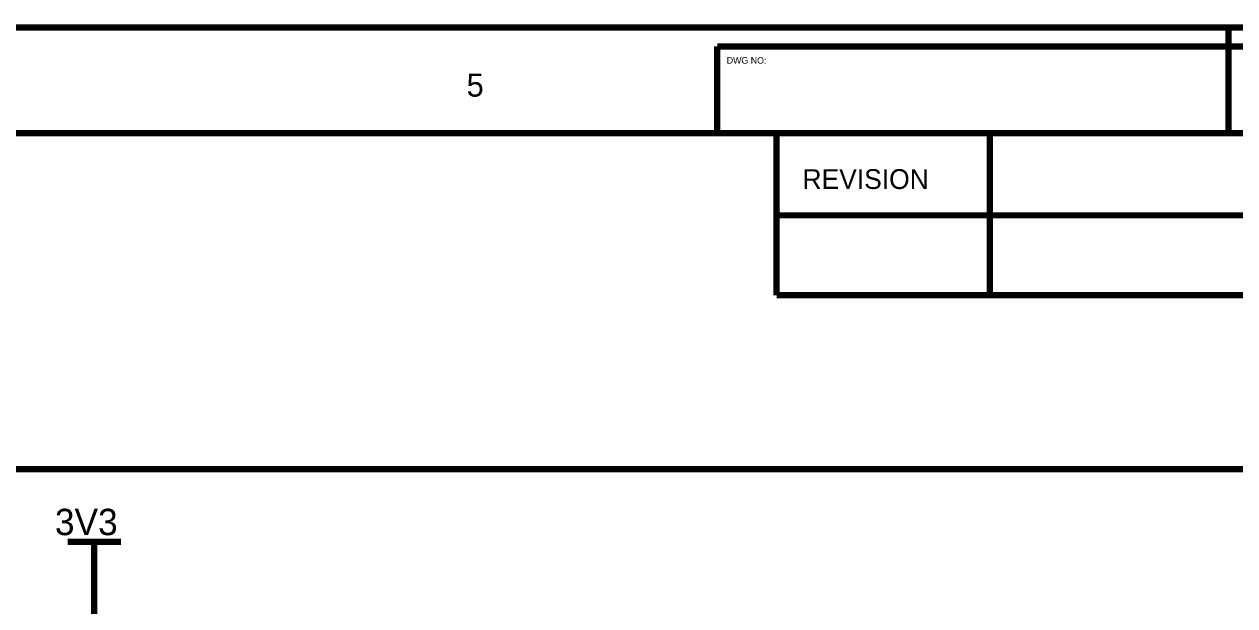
# Model space of a CAD drawing. Header units: inches. Extents: x 0 to 16.9, y 0 to 11.7.
# Drawn here: x 11.521 to 13.79, y 10.61 to 11.699 of the extents above; entities that cross this region are included whole.
import ezdxf

# ---------------------------------------------------------------- set-up
doc = ezdxf.new("R2010")
doc.units = ezdxf.units.IN
doc.header["$MEASUREMENT"] = 0
doc.layers.add('Sheet', color=255, linetype='Continuous')

msp = doc.modelspace()

# ---------------------------------------------------------------- linework, layer by layer
at = {"layer": 'Sheet'}
for points in [[(0.0023, 11.6929, 0.0118, 0.0118, 0), (16.5323, 11.6929, 0.0118, 0.0118, 0)], [(13.7788, 11.6929, 0.0118, 0.0118, 0), (13.7788, 11.4923, 0.0118, 0.0118, 0)], [(13.7788, 11.6929, 0.0118, 0.0118, 0), (13.7788, 11.4946, 0.0118, 0.0118, 0)], [(12.8205, 11.6574, 0.0118, 0.0118, 0), (13.9755, 11.6574, 0.0118, 0.0118, 0)], [(12.8205, 11.6574, 0.0118, 0.0118, 0), (12.8205, 11.5, 0.0118, 0.0118, 0)], [(0.2006, 11.4946, 0.0118, 0.0118, 0), (16.3356, 11.4946, 0.0118, 0.0118, 0)], [(12.9316, 11.4915, 0.0118, 0.0118, 0), (12.9316, 11.341, 0.0118, 0.0118, 0)], [(13.3313, 11.4915, 0.0118, 0.0118, 0), (13.3313, 11.341, 0.0118, 0.0118, 0)], [(12.9316, 11.3912, 0.0118, 0.0118, 0), (12.9316, 11.1913, 0.0118, 0.0118, 0)], [(12.9316, 11.341, 0.0118, 0.0118, 0), (16.331, 11.341, 0.0118, 0.0118, 0)], [(13.3313, 11.341, 0.0118, 0.0118, 0), (13.3313, 11.1913, 0.0118, 0.0118, 0)], [(12.9316, 11.1913, 0.0118, 0.0118, 0), (16.331, 11.1913, 0.0118, 0.0118, 0)], [(8.2677, 10.8656, 0.0118, 0.0118, 0), (16.1011, 10.8656, 0.0118, 0.0118, 0)], [(11.603, 10.7298, 0.0118, 0.0118, 0), (11.703, 10.7298, 0.0118, 0.0118, 0)], [(11.6528, 10.6299, 0.0118, 0.0118, 0), (11.6528, 10.7298, 0.0118, 0.0118, 0)], [(11.6528, 10.6299, 0.0118, 0.0118, 0), (11.6528, 10.3764, 0.0118, 0.0118, 0), (11.8499, 10.3764, 0.0118, 0.0118, 0), (12.1254, 10.3764, 0.0118, 0.0118, 0)]]:
    msp.add_lwpolyline(points, format="xyseb", dxfattribs=at)
for points in [[(0.0023, 11.6929, 0.0039, 0.0039, 0), (0.0023, 0, 0.0039, 0.0039, 0), (16.5339, 0, 0.0039, 0.0039, 0), (16.5339, 11.6929, 0.0039, 0.0039, 0), (0.0023, 11.6929, 0.0039, 0.0039, 0), (0.0023, 11.6929, 0.0039, 0.0039, 0)], [(0.2021, 11.4923, 0.0039, 0.0039, 0), (0.2021, 0.1999, 0.0039, 0.0039, 0), (16.3341, 0.1999, 0.0039, 0.0039, 0), (16.3341, 11.4923, 0.0039, 0.0039, 0), (0.2021, 11.4923, 0.0039, 0.0039, 0), (0.2021, 11.4923, 0.0039, 0.0039, 0)]]:
    msp.add_lwpolyline(points, format="xyseb", close=True, dxfattribs=at)

# ---------------------------------------------------------------- texts
for s, height, p in [('DWG NO:', 0.01235, (12.8383, 11.625)), ('5', 0.0432, (12.3507, 11.5633)), ('REVISION', 0.03704, (12.9802, 11.3904)), ('3V3', 0.04939, (11.5791, 10.7422))]:
    msp.add_text(s, height=height, dxfattribs=at).set_placement(p)

doc.saveas('drawing.dxf')
